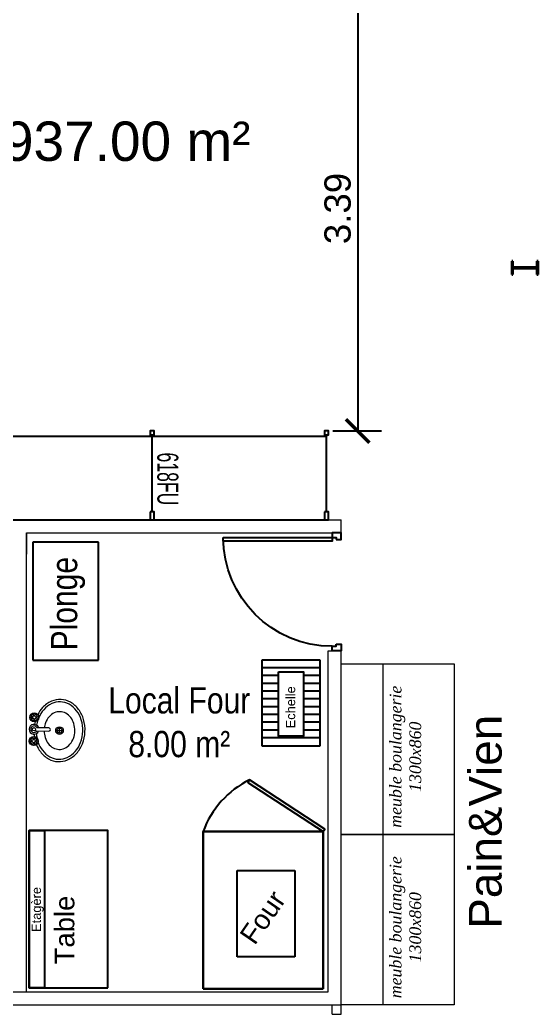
# Model space of a CAD drawing. Header units: millimetres. Extents: x 15590 to 15992, y 1055 to 1132.
# Drawn here: x 15663.75 to 15667.7, y 1073.78 to 1081.36 of the extents above; entities that cross this region are included whole.
import ezdxf
from ezdxf.enums import TextEntityAlignment as Align

# ---------------------------------------------------------------- set-up
doc = ezdxf.new("R2010")
doc.units = ezdxf.units.MM
doc.header["$MEASUREMENT"] = 0
doc.layers.get('0').update_dxf_attribs({"lineweight": 9})
for name, color, linetype in [('05_Textes', 7, 'Continuous'), ('CAISSES', 7, 'Continuous'), ('DRAUF', 7, 'Continuous'), ('gondole', 6, 'Continuous'), ('MENUISERIES_INT', 1, 'Continuous'), ('PORTES', 15, 'Continuous'), ('structure', 7, 'Continuous')]:
    doc.layers.add(name, color=color, linetype=linetype)
doc.layers.add('DM Divers', color=7, linetype='Continuous', lineweight=9)
doc.styles.add('Arial Narrow', font='ARIALN.TTF', dxfattribs={"height": 0.3})
doc.styles.get("Standard").update_dxf_attribs({"font": 'swiss.ttf', "height": 0.2})
doc.dimstyles.get("Standard").update_dxf_attribs({"dimtxt": 0.2, "dimasz": 0.18, "dimexe": 0.18, "dimexo": 0.0625, "dimgap": 0.05, "dimtad": 1, "dimzin": 4, "dimdsep": 46, "dimtxsty": 'Standard', "dimblk": 'ARCHTICK', "dimcen": 0.09, "dimadec": 0, "dimazin": 0, "dimtfac": 1, "dimtofl": 0, "dimtmove": 0, "dimatfit": 3, "dimfxl": 1, "dimtolj": 1, "dimtzin": 0, "dimarcsym": 0})

# ---------------------------------------------------------------- blocks, each defined once
blk = doc.blocks.new('_ArchTick')
at = {"color": 0, "linetype": 'ByBlock', "const_width": 0.15}
blk.add_lwpolyline([(-0.5, -0.5), (0.5, 0.5)], dxfattribs=at)
blk = doc.blocks.new('*D133')
at = {"color": 0, "lineweight": -2, "transparency": 16777216}
for p, q in [((15665.92, 1081.6185), (15666.5063, 1081.6185)), ((15666.3263, 1081.6185), (15666.3263, 1078.226)), ((15666.136, 1078.226), (15666.5063, 1078.226))]:
    blk.add_line(p, q, dxfattribs=at)
at = {"layer": 'DEFPOINTS', "color": 0, "transparency": 16777216}
for p in [(15665.8575, 1081.6185), (15666.0735, 1078.226), (15666.3263, 1078.226)]:
    blk.add_point(p, dxfattribs=at)
at = {"color": 0, "lineweight": -2, "transparency": 16777216, "xscale": 0.18, "yscale": 0.18, "zscale": 0.18}
for p, rotation in [((15666.3263, 1081.6185), 90), ((15666.3263, 1078.226), 270)]:
    blk.add_blockref('_ArchTick', p, dxfattribs=dict(at, rotation=rotation))
at = {"color": 0, "transparency": 16777216, "insert": (15666.1736, 1079.9223), "char_height": 0.2, "attachment_point": 5, "rotation": 90}
blk.add_mtext('\\A1;3.39', dxfattribs=at)
blk = doc.blocks.new('Boulangerie')
at = {"color": 42}
blk.add_lwpolyline([(0, 0.86), (1.3, 0.86), (1.3, 0), (0, 0)], close=True, dxfattribs=at)
blk = doc.blocks.new('Pain')
at = {"color": 42}
blk.add_line((-1.3, 0.54), (0, 0.54), dxfattribs=at)
blk.add_blockref('Boulangerie', (-1.3, 0))
at = {"insert": (-0.7076, 0.4916), "char_height": 0.09, "width": 1.115, "attachment_point": 2}
blk.add_mtext('{\\fBook Antiqua|b0|i1|c0|p18;meuble boulangerie} {\\fBook Antiqua|b0|i1|c0|p18;1300x860} ', dxfattribs=at)
blk = doc.blocks.new('in lavabo')
for p, q in [((-0.1027, -0.0344), (-0.1094, -0.0344)), ((-0.1026, -0.0406), (-0.1094, -0.0406)), ((-0.0937, -0.0255), (-0.0937, -0.0187)), ((-0.0937, -0.0496), (-0.0937, -0.0562)), ((-0.0875, -0.0254), (-0.0875, -0.0187)), ((-0.0875, -0.0495), (-0.0875, -0.0562)), ((-0.0786, -0.0344), (-0.0719, -0.0344)), ((-0.0786, -0.0406), (-0.0719, -0.0406)), ((-0.0125, -0.0591), (-0.0125, -0.15)), ((0.0125, -0.15), (0.0125, -0.0591)), ((0.0786, -0.0344), (0.0719, -0.0344)), ((0.0787, -0.0406), (0.0719, -0.0406)), ((0.0875, -0.0255), (0.0875, -0.0187)), ((0.0875, -0.0496), (0.0875, -0.0562)), ((0.0938, -0.0254), (0.0938, -0.0187)), ((0.0938, -0.0495), (0.0938, -0.0562)), ((0.1026, -0.0344), (0.1094, -0.0344)), ((0.1027, -0.0406), (0.1094, -0.0406)), ((-0.0063, -0.2125), (-0.0063, -0.2513)), ((-0.0257, -0.2319), (0.0131, -0.2319))]:
    blk.add_line(p, q)
at = {"linetype": 'Continuous'}
blk.add_line((-0.0125, -0.0374), (-0.0125, -0.0374), dxfattribs=at)
for centre, radius in [((-0.0906, -0.0375), 0.0344), ((-0.1156, -0.0375), 0.00699), ((-0.0906, -0.0375), 0.0125), ((-0.0906, -0.0125), 0.00699), ((-0.0906, -0.0625), 0.00699), ((-0.0656, -0.0375), 0.00699), ((0, -0.0375), 0.0125), ((0.0906, -0.0375), 0.0344), ((0.0656, -0.0375), 0.00699), ((0.0906, -0.0375), 0.0125), ((0.0906, -0.0125), 0.00699), ((0.0906, -0.0625), 0.00699), ((0.1156, -0.0375), 0.00699), ((-0.0063, -0.2319), 0.0291), ((-0.0063, -0.2319), 0.0194)]:
    blk.add_circle(centre, radius)
for centre, radius, start, end in [((0, -0.0375), 0.0375, 289.6514, 250.3603), ((-0.0906, -0.0375), 0.025, 105.2407, 164.2093), ((-0.0906, -0.0375), 0.025, 196.2342, 253.9047), ((-0.0906, -0.0375), 0.025, 16.44125, 74.07887), ((-0.0906, -0.0375), 0.025, 286.12, 344.0884), ((0, -0.0375), 0.025, 300.3431, 239.7554), ((0.0906, -0.0375), 0.025, 106.12, 164.0884), ((0.0906, -0.0375), 0.025, 196.4413, 254.0789), ((0.0906, -0.0375), 0.025, 285.2407, 344.2093), ((0.0906, -0.0375), 0.025, 16.23422, 73.90469), ((0, -0.15), 0.0125, 180, 0)]:
    blk.add_arc(centre, radius, start, end)
for centre, radius, start, end in [((-0.0236, -0.2797), 0.2403, 113.06724, 127.46196), ((-0.022, -0.2785), 0.222, 110.53483, 128.22951), ((-0.022, -0.2785), 0.222, 108.8567, 108.95962), ((-0.0236, -0.2797), 0.2403, 106.88731, 106.98482), ((-0.0093, -0.3267), 0.2893, 106.83597, 106.88731), ((-0.0076, -0.3236), 0.2694, 95.40502, 102.32102), ((-0.0093, -0.3267), 0.2893, 95.5863, 99.37639), ((-0.0093, -0.3267), 0.2893, 85.67514, 85.67874), ((-0.0076, -0.3236), 0.2694, 72.90442, 81.56946), ((-0.0093, -0.3267), 0.2893, 76.72914, 80.72264), ((0.0082, -0.2789), 0.222, 50.15563, 69.05814), ((-0.0093, -0.3267), 0.2893, 69.42163, 69.52572), ((0.0079, -0.2808), 0.2403, 68.94454, 69.42163), ((0.0079, -0.2808), 0.2403, 48.84698, 64.2831), ((-0.0468, -0.2494), 0.2021, 127.46196, 151.31802), ((-0.0448, -0.2496), 0.1852, 128.22951, 152.13293), ((-0.0312, -0.2434), 0.122, 128.48887, 152.37626), ((-0.0164, -0.262), 0.1458, 107.98193, 128.48887), ((-0.0069, -0.2912), 0.1765, 91.80948, 107.98193), ((-0.0069, -0.2912), 0.1765, 70.73657, 83.68128), ((0.0032, -0.2623), 0.1458, 50.22963, 70.73657), ((0.0184, -0.2439), 0.122, 26.34225, 50.22963), ((0.0317, -0.2506), 0.1852, 26.25222, 50.15563), ((0.033, -0.252), 0.2021, 24.99092, 48.84698), ((-0.0834, -0.2294), 0.1603, 151.31802, 178.15447), ((-0.0834, -0.2294), 0.1603, 178.15447, 204.99092), ((-0.0802, -0.2308), 0.1451, 152.13293, 179.19257), ((-0.0543, -0.2313), 0.096, 152.37626, 179.35925), ((0.0417, -0.2324), 0.096, 359.35925, 26.34225), ((0.0677, -0.2329), 0.1451, 359.19257, 26.25222), ((0.0709, -0.2344), 0.1603, 358.15447, 24.99092), ((-0.0456, -0.2117), 0.2021, 204.99092, 228.84698), ((-0.0802, -0.2308), 0.1451, 179.19257, 206.25222), ((-0.0443, -0.2131), 0.1852, 206.25222, 230.15563), ((-0.0543, -0.2313), 0.096, 179.35925, 206.34225), ((-0.031, -0.2198), 0.122, 206.34225, 230.22963), ((0.0187, -0.2203), 0.122, 308.48887, 332.37626), ((0.0417, -0.2324), 0.096, 332.37626, 359.35925), ((0.0323, -0.2142), 0.1852, 308.22951, 332.13293), ((0.0677, -0.2329), 0.1451, 332.13293, 359.19257), ((0.0709, -0.2344), 0.1603, 331.31802, 358.15447), ((-0.0204, -0.183), 0.2403, 228.84698, 249.42163), ((-0.0207, -0.1848), 0.222, 230.15563, 250.62713), ((-0.0157, -0.2015), 0.1458, 230.22963, 250.73657), ((-0.0056, -0.1725), 0.1765, 250.73657, 269.35925), ((-0.0056, -0.1725), 0.1765, 269.35925, 287.98193), ((0.0039, -0.2017), 0.1458, 287.98193, 308.48887), ((0.0095, -0.1853), 0.222, 287.75802, 308.22951), ((0.011, -0.184), 0.2403, 286.88731, 307.46196), ((0.0343, -0.2143), 0.2021, 307.46196, 331.31802), ((-0.0032, -0.1371), 0.2893, 249.42163, 268.15447), ((-0.005, -0.1401), 0.2694, 250.62713, 269.19257), ((-0.0032, -0.1371), 0.2893, 268.15447, 286.88731), ((-0.005, -0.1401), 0.2694, 269.19257, 287.75802)]:
    blk.add_arc(centre, radius, start, end, dxfattribs=at)
blk = doc.blocks.new('A$C38485A9C')
at = {"color": 32}
blk.add_lwpolyline([(0, 1.2), (0, 0), (0.6, 0), (0.6, 1.2)], close=True, dxfattribs=at)
at = {"insert": (0.4048, 1.0206), "char_height": 0.15, "width": 6.225749, "attachment_point": 1, "rotation": 270}
blk.add_mtext('Table', dxfattribs=at)
blk = doc.blocks.new('A$C67822F08')
at = {"layer": 'DRAUF'}
for p, q in [((0.9, 0.5), (0, 0.5)), ((0, 0.5), (0, 0)), ((0.9, 0), (0.9, 0.5)), ((0, 0), (0.9, 0))]:
    blk.add_line(p, q, dxfattribs=at)
at = {"layer": '05_Textes', "insert": (0.4303, 0.3629), "char_height": 0.2, "width": 2.666162, "attachment_point": 2, "style": 'Arial Narrow'}
blk.add_mtext('Plonge', dxfattribs=at)
blk = doc.blocks.new('A$C15235E4B')
at = {"layer": 'DRAUF', "color": 32}
for p, q in [((0, 0), (0, 0.66)), ((0, 0.66), (0.44, 0.66)), ((0, 0.66), (0.44, 0.66)), ((0.44, 0.66), (0.44, 0)), ((0, 0.6007), (0.44, 0.6007)), ((0, 0.6007), (0.44, 0.6007)), ((0, 0.5414), (0.1239, 0.5414)), ((0, 0.5414), (0.1239, 0.5414)), ((0.316, 0.5414), (0.44, 0.5414)), ((0.316, 0.5414), (0.44, 0.5414)), ((0, 0.4821), (0.1239, 0.4821)), ((0, 0.4821), (0.1239, 0.4821)), ((0.316, 0.4821), (0.44, 0.4821)), ((0.316, 0.4821), (0.44, 0.4821)), ((0, 0.4229), (0.1239, 0.4229)), ((0, 0.4229), (0.1239, 0.4229)), ((0.316, 0.4229), (0.44, 0.4229)), ((0.316, 0.4229), (0.44, 0.4229)), ((0, 0.3636), (0.1239, 0.3636)), ((0, 0.3636), (0.1239, 0.3636)), ((0, 0.3043), (0.1239, 0.3043)), ((0, 0.3043), (0.1239, 0.3043)), ((0.316, 0.3636), (0.44, 0.3636)), ((0.316, 0.3636), (0.44, 0.3636)), ((0.316, 0.3043), (0.44, 0.3043)), ((0.316, 0.3043), (0.44, 0.3043)), ((0, 0.245), (0.1239, 0.245)), ((0, 0.245), (0.1239, 0.245)), ((0.316, 0.245), (0.44, 0.245)), ((0.316, 0.245), (0.44, 0.245)), ((0, 0.1857), (0.1239, 0.1857)), ((0, 0.1857), (0.1239, 0.1857)), ((0.316, 0.1857), (0.44, 0.1857)), ((0.316, 0.1857), (0.44, 0.1857)), ((0, 0.1264), (0.1239, 0.1264)), ((0, 0.1264), (0.1239, 0.1264)), ((0.316, 0.1264), (0.44, 0.1264)), ((0.316, 0.1264), (0.44, 0.1264)), ((0, 0.0671), (0.44, 0.0671)), ((0, 0.0671), (0.44, 0.0671)), ((0.44, 0), (0, 0))]:
    blk.add_line(p, q, dxfattribs=at)
blk.add_lwpolyline([(0.1239, 0.5672), (0.316, 0.5672), (0.316, 0.0762), (0.1239, 0.0762)], close=True, dxfattribs=at)
at = {"insert": (0.1822, 0.1368), "char_height": 0.07, "width": 6.225749, "attachment_point": 1, "rotation": 90}
blk.add_mtext('Echelle', dxfattribs=at)
blk = doc.blocks.new('A$C315F4DA3')
at = {"color": 32}
for p, q in [((0.915, 1.2), (0, 1.2)), ((0, 1.2), (0, 0)), ((0.915, 0), (0.915, 1.2)), ((0, 0), (0.915, 0))]:
    blk.add_line(p, q, dxfattribs=at)
blk.add_lwpolyline([(0.915, 1.2), (0.9275, 1.2191), (0.3544, 1.5936), (0.342, 1.5745)], close=True, dxfattribs=at)
blk.add_arc((0.6691, 0.9539), 0.7129, 116.19182, 159.80584, dxfattribs=at)
at = {"layer": 'DRAUF'}
for p, q in [((0, 1.2), (0.915, 1.2)), ((0, 0), (0, 1.2)), ((0.915, 1.2), (0.915, 0)), ((0.915, 0), (0, 0))]:
    blk.add_line(p, q, dxfattribs=at)
at = {"layer": 'DRAUF', "color": 32}
for p, q in [((0.2591, 0.2437), (0.2591, 0.9037)), ((0.2591, 0.9037), (0.6991, 0.9037)), ((0.2591, 0.9037), (0.6991, 0.9037)), ((0.6991, 0.9037), (0.6991, 0.2437)), ((0.6991, 0.2437), (0.2591, 0.2437))]:
    blk.add_line(p, q, dxfattribs=at)
at = {"insert": (0.2704, 0.4116), "char_height": 0.15, "width": 6.225749, "attachment_point": 1, "rotation": 55.38887}
blk.add_mtext('Four', dxfattribs=at)
blk = doc.blocks.new('A$C575D08F3')
at = {"layer": 'PORTES'}
for points in [[(-85, 3), (-85, 7), (-90, 7), (-90, 0), (-86.5, 0), (-86.5, 3)], [(-3.5, -83), (-3.5, 0), (-6.5, 0), (-6.5, -83)], [(-5, 3), (-5, 7), (0, 7), (0, 0), (-3.5, 0), (-3.5, 3)]]:
    blk.add_lwpolyline(points, close=True, dxfattribs=at)
blk.add_arc((-3.5, 0), 83, 180, 270, dxfattribs=at)
blk = doc.blocks.new('A$C5A852F09')
at = {"layer": 'DRAUF', "color": 32}
blk.add_lwpolyline([(0, 1.2), (0.1183, 1.2), (0.1183, 0), (0, 0)], close=True, dxfattribs=at)
at = {"insert": (0.0206, 0.4269), "char_height": 0.07, "width": 6.225749, "attachment_point": 1, "rotation": 90}
blk.add_mtext('Etagère', dxfattribs=at)
blk = doc.blocks.new('M618FU-1330')
for points in [[(-0.6365, 1.345), (-0.6465, 1.345), (-0.6465, 1.36), (-0.6765, 1.36), (-0.6765, 1.33), (-0.6465, 1.33), (-0.6465, 1.345), (-0.6365, 1.345)], [(-0.06, 1.345), (-0.6365, 1.345)], [(-0.636, 0.015), (-0.636, 1.345)], [(-0.6365, 0.015), (-0.6465, 0.015), (-0.6465, 0.03), (-0.6765, 0.03), (-0.6765, 0), (-0.6465, 0), (-0.6465, 0.015), (-0.6365, 0.015)], [(-0.06, 0.015), (-0.6365, 0.015)]]:
    blk.add_lwpolyline(points)
for points in [[(-0.06, 1.33), (0, 1.33), (0, 1.36), (-0.06, 1.36)], [(-0.06, 0), (0, 0), (0, 0.03), (-0.06, 0.03)]]:
    blk.add_lwpolyline(points, close=True)
at = {"color": 7, "lineweight": 25}
blk.add_lwpolyline([(0, 0.03), (0, 1.33)], dxfattribs=at)
at = {"color": 151, "lineweight": 15, "width": 0.6}
blk.add_text('618FU', height=0.16, dxfattribs=at).set_placement((-0.1097, 0.1351), align=Align.MIDDLE_RIGHT)

msp = doc.modelspace()

# ---------------------------------------------------------------- linework, layer by layer
for p, q in [((15660.6311, 1077.5495), (15663.8011, 1077.5495)), ((15663.8011, 1077.5495), (15666.2011, 1077.5495)), ((15666.2011, 1077.4495), (15666.2011, 1077.5495)), ((15663.8011, 1073.9495), (15663.8011, 1077.4495)), ((15663.8011, 1077.4495), (15663.8011, 1077.2873)), ((15663.8011, 1077.4495), (15666.2011, 1077.4495)), ((15666.1011, 1073.9495), (15666.1011, 1076.5495)), ((15666.1011, 1076.5495), (15666.2011, 1076.5495)), ((15666.2011, 1073.9495), (15666.2011, 1076.5495)), ((15660.7311, 1073.9495), (15666.1011, 1073.9495)), ((15666.2011, 1073.7795), (15666.2011, 1073.9495)), ((15659.8311, 1073.8495), (15666.2011, 1073.8495)), ((15666.1311, 1073.7795), (15666.1311, 1073.8495)), ((15666.1311, 1073.7795), (15666.2011, 1073.7795)), ((15666.1311, 1073.7795), (15666.2011, 1073.7795))]:
    msp.add_line(p, q)
at = {"layer": 'structure', "color": 160, "linetype": 'Continuous', "lineweight": 35, "ltscale": 1000}
for p, q in [((15667.5095, 1079.5196), (15667.501, 1079.5196)), ((15667.501, 1079.5196), (15667.501, 1079.4196)), ((15667.5095, 1079.478), (15667.5095, 1079.5196)), ((15667.5095, 1079.4196), (15667.5095, 1079.4612)), ((15667.6869, 1079.4724), (15667.5151, 1079.4724)), ((15667.5151, 1079.4668), (15667.6869, 1079.4668)), ((15667.701, 1079.5196), (15667.6925, 1079.5196)), ((15667.6925, 1079.5196), (15667.6925, 1079.478)), ((15667.6925, 1079.4612), (15667.6925, 1079.4196)), ((15667.701, 1079.4196), (15667.701, 1079.5196)), ((15667.501, 1079.4196), (15667.5095, 1079.4196)), ((15667.6925, 1079.4196), (15667.701, 1079.4196))]:
    msp.add_line(p, q, dxfattribs=at)
for centre, start, end in [((15667.5151, 1079.478), 180, 270), ((15667.5151, 1079.4612), 90, 180), ((15667.6869, 1079.478), 270, 0), ((15667.6869, 1079.4612), 0, 90)]:
    msp.add_arc(centre, 0.0056, start, end, dxfattribs=at)

# ---------------------------------------------------------------- block references
for name, p, rotation in [('Pain', (15667.0611, 1076.4495), 89.9999999999999), ('in lavabo', (15663.8212, 1075.9522), 88.96649864701376), ('Pain', (15667.0611, 1075.1495), 89.9999999999999)]:
    msp.add_blockref(name, p, dxfattribs=dict(rotation=rotation))
at = {"layer": 'CAISSES', "color": 5, "rotation": 180}
msp.add_blockref('A$C38485A9C', (15664.4209, 1075.1794), dxfattribs=at)
at = {"layer": 'DRAUF', "rotation": 90}
msp.add_blockref('A$C67822F08', (15664.3509, 1076.479), dxfattribs=at)
at = {"layer": 'DRAUF'}
for name, p in [('A$C15235E4B', (15665.5971, 1075.8217)), ('A$C315F4DA3', (15665.1469, 1073.9718)), ('A$C5A852F09', (15663.8209, 1073.9794))]:
    msp.add_blockref(name, p, dxfattribs=at)
at = {"layer": 'gondole', "rotation": 269.9999999999999}
for p in [(15663.4135, 1077.5495), (15664.7435, 1077.5495)]:
    msp.add_blockref('M618FU-1330', p, dxfattribs=at)
at = {"layer": 'MENUISERIES_INT', "ltscale": 5, "xscale": -0.01000000000021828, "yscale": 0.01000000000021828, "zscale": 0.01000000000021828, "rotation": 270}
msp.add_blockref('A$C575D08F3', (15666.1311, 1077.4495), dxfattribs=at)

# ---------------------------------------------------------------- texts
at = {"color": 30, "insert": (15667.1731, 1075.2462), "char_height": 0.25, "width": 186.593401, "attachment_point": 2, "rotation": 90, "style": 'Arial Narrow'}
msp.add_mtext('{\\fArial|b0|i0|c0|p34;Pain&Vien}', dxfattribs=at)
at = {"layer": '05_Textes', "insert": (15664.9659, 1076.272), "char_height": 0.2, "width": 2.666162, "attachment_point": 2, "style": 'Arial Narrow'}
msp.add_mtext('Local Four\\P8.00 m²', dxfattribs=at)
at = {"layer": 'DM Divers', "insert": (15662.3999, 1080.5854), "char_height": 0.3, "width": 6.6142, "attachment_point": 2}
msp.add_mtext('SURFACE DE VENTE 937.00 m²', dxfattribs=at)

# ---------------------------------------------------------------- dimensions: what is measured, and where the dimension line sits
dim = msp.add_linear_dim(base=(15666.3263, 1078.226), p1=(15665.8575, 1081.6185), p2=(15666.0735, 1078.226), angle=90, dimstyle='Standard')
dim.commit()
dim.dimension.update_dxf_attribs({"geometry": '*D133', "text_midpoint": (15666.1736, 1079.9223)})

doc.saveas('drawing.dxf')
